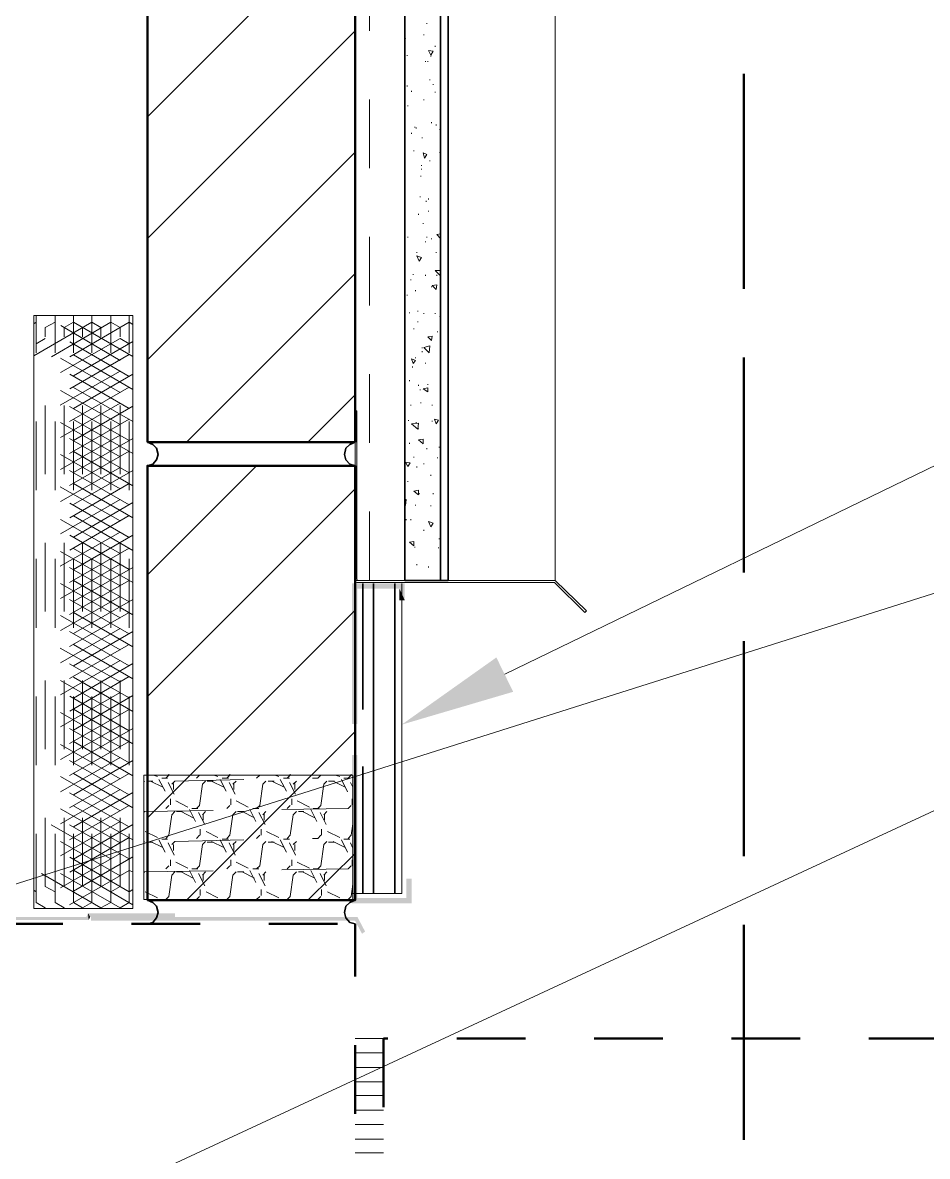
# Model space of a CAD drawing. Header units: inches. Extents: x 5 to 516, y -193 to 129.
# Drawn here: x 340.673 to 341.989, y -44.974 to -43.324 of the extents above; entities that cross this region are included whole.
import ezdxf

# ---------------------------------------------------------------- set-up
doc = ezdxf.new("R2010")
doc.units = ezdxf.units.IN
doc.header["$MEASUREMENT"] = 0
doc.linetypes.add('PDF_IMPORT', pattern=[1, 0.8, -0.2])
doc.layers.add('PDF5_Geometry', color=7, linetype='Continuous')
doc.layers.add('PDF5_Solid Fills', color=7, linetype='Continuous')

msp = doc.modelspace()

# ---------------------------------------------------------------- hatches: boundary and pattern name
at = {"layer": 'PDF5_Solid Fills', "transparency": 33554559}
for points in [[(341.1521379, -44.1401212), (341.1599157, -44.3445656), (341.1599157, -44.147899), (341.2210268, -44.1478991), (341.2288041, -44.1645658), (341.2288061, -44.1401213)], [(341.1599157, -44.5978991), (341.1521379, -44.6056769), (341.2388061, -44.6056769), (341.2310285, -44.5701214), (341.2310268, -44.5978991)], [(340.7688058, -44.6301213), (340.7676947, -44.6201213), (340.7654725, -44.6256769), (340.536586, -44.6256769), (340.5321402, -44.6301215)], [(340.894363, -44.6256769), (340.894363, -44.6201214), (340.7676964, -44.6201213), (340.7710297, -44.6256769), (340.772139, -44.6256769), (340.772139, -44.6312325), (341.1565835, -44.6312325), (341.1665837, -44.6501214), (341.1710268, -44.646788), (341.1599168, -44.6256769)]]:
    msp.add_hatch(color=256, dxfattribs=at).paths.add_polyline_path(points)

# ---------------------------------------------------------------- linework, layer by layer
at = {"layer": 'PDF5_Geometry', "lineweight": 15}
for points in [[(341.2288041, -44.1356768), (341.2288041, -35.3445649), (341.1565818, -35.3445649), (341.1565818, -44.1356768)], [(340.833251, -44.6134547), (340.833251, -43.7501213), (340.6888066, -43.7501213), (340.6888066, -44.6134547)], [(341.2632492, -44.0501213), (341.2699159, -44.0523435), (341.2665826, -44.057899)], [(340.8488082, -44.6001213), (340.8488082, -44.4190102), (341.1532527, -44.4190102), (341.1532527, -44.6001213)]]:
    msp.add_lwpolyline(points, close=True, dxfattribs=at)
at = {"layer": 'PDF5_Geometry', "linetype": 'PDF_IMPORT', "lineweight": 15, "ltscale": 0.084444}
msp.add_lwpolyline([(341.1776928, -44.1356768), (341.1776928, -35.3445647)], dxfattribs=at)
at = {"layer": 'PDF5_Geometry', "lineweight": 35}
for points in [[(341.2810276, -35.3445649), (341.2810276, -44.1356768), (341.2288053, -44.1356768), (341.2288053, -35.3445649)], [(341.2921405, -44.1356768), (341.2921405, -35.3445649), (341.2810294, -35.3445649), (341.2810294, -44.1356768)]]:
    msp.add_lwpolyline(points, close=True, dxfattribs=at)
at = {"layer": 'PDF5_Geometry', "lineweight": 15}
for points in [[(341.2921405, -44.1356768), (341.447696, -44.1356768), (341.447696, -35.3445649), (341.2921405, -35.3445649)], [(341.3743616, -44.2723435), (344.1365841, -42.9323434), (344.6365842, -42.9323434)], [(340.8543601, -43.4612323), (341.013249, -43.3023434)], [(341.2610261, -43.3256769), (341.2610261, -43.3245658)], [(340.8543601, -43.6378991), (341.1565824, -43.3356769)], [(341.2565818, -43.3423434), (341.2565818, -43.3412323)], [(341.2288041, -43.3501212), (341.2299152, -43.3467878)], [(341.2299163, -43.346788), (341.2288052, -43.346788)], [(341.2732512, -43.3590103), (341.2732512, -43.3578992)], [(341.2321407, -43.3723433), (341.2321407, -43.3712322)], [(341.2699159, -43.3656767), (341.2665826, -43.3712323), (341.2632492, -43.3645656)], [(341.2699192, -43.365677), (341.2632525, -43.3645658)], [(341.2665826, -43.3734547), (341.2665826, -43.3723436)], [(341.2588062, -43.3812324), (341.2588062, -43.3801213)], [(341.2621383, -43.3812324), (341.2621383, -43.3801213)], [(341.2654749, -43.4078992), (341.2654749, -43.406788)], [(341.2321407, -43.416788), (341.2321407, -43.4156769)], [(341.2388048, -43.4245657), (341.2388048, -43.4234546)], [(341.2699192, -43.4145658), (341.2699192, -43.4134547)], [(341.2732512, -43.4256768), (341.2732512, -43.4245657)], [(341.2565818, -43.436788), (341.2565818, -43.4356769)], [(341.2332483, -43.4456768), (341.2332483, -43.4445657)], [(341.2432491, -43.4767881), (341.2432491, -43.475677)], [(341.2454734, -43.4778991), (341.2454734, -43.476788)], [(341.2676948, -43.4701214), (341.2676948, -43.4690103)], [(341.2743634, -43.4734546), (341.2743634, -43.4723435)], [(340.0299153, -44.7778992), (344.1365822, -43.4778991), (344.6365822, -43.4778991)], [(340.8143618, -45.0212325), (344.1365841, -43.4778991), (344.6365842, -43.4778991)], [(341.2388048, -43.4856769), (341.2388048, -43.4845658)], [(341.254362, -43.4923436), (341.254362, -43.4912325)], [(341.2799154, -43.4801213), (341.2799154, -43.4790102)], [(341.2421414, -43.5112322), (341.2421414, -43.5101211)], [(340.8543601, -43.8145657), (341.1565824, -43.5123435)], [(341.2610261, -43.5156768), (341.2554706, -43.5134546)], [(341.2610274, -43.5156769), (341.257694, -43.5212324), (341.2554718, -43.5134546)], [(341.2654749, -43.525677), (341.2654749, -43.5245658)], [(341.2799154, -43.5134547), (341.2799154, -43.5123436)], [(341.2532498, -43.5323436), (341.2532498, -43.5312325)], [(341.2532498, -43.537899), (341.2532498, -43.5367879)], [(341.2521376, -43.5478991), (341.2521376, -43.546788)], [(341.2510299, -43.577899), (341.2510299, -43.5767879)], [(341.2599184, -43.5845657), (341.2599184, -43.5834546)], [(341.2632505, -43.5812325), (341.2632505, -43.5801214)], [(341.2488055, -43.6034547), (341.2488055, -43.6023436)], [(341.2632505, -43.5990101), (341.2632505, -43.597899)], [(341.2554742, -43.616788), (341.2554742, -43.6156769)], [(341.2332483, -43.6367881), (341.2332483, -43.635677)], [(341.2588062, -43.6434548), (341.2588062, -43.6423436)], [(341.2610261, -43.6367881), (341.2610261, -43.635677)], [(341.2676948, -43.6390102), (341.2676948, -43.6378991)], [(341.2810276, -43.6356769), (341.2810276, -43.6378991), (341.275472, -43.6323436), (341.2810276, -43.6312325)], [(341.2465856, -43.6590102), (341.2465856, -43.6578991)], [(341.2743634, -43.6590102), (341.2743634, -43.6578991)], [(341.2532498, -43.6656769), (341.2465831, -43.6634547)], [(341.253251, -43.665677), (341.2499177, -43.6712325), (341.2465844, -43.6634548)], [(340.9110279, -43.9345656), (341.1565835, -43.6890101)], [(341.2410292, -43.6912323), (341.2410292, -43.6901212)], [(341.2588062, -43.6923436), (341.2588062, -43.6912325)], [(341.2810276, -43.6845656), (341.2732498, -43.6845656)], [(341.2810276, -43.6923436), (341.2732498, -43.6845659)], [(341.2754711, -43.6923436), (341.2754711, -43.6912325)], [(341.2376971, -43.6990103), (341.2376971, -43.6978992)], [(341.2676948, -43.7090102), (341.2676948, -43.7078991)], [(341.2754711, -43.7056767), (341.2688044, -43.7067878)], [(341.2754745, -43.7056767), (341.2743634, -43.7123434), (341.2688079, -43.7067878)], [(341.2321407, -43.7212325), (341.2321407, -43.7201214)], [(341.2443613, -43.7145658), (341.2443613, -43.7134547)], [(341.2354727, -43.7467878), (341.2354727, -43.7456767)], [(341.2476933, -43.7445657), (341.2476933, -43.7434546)], [(341.2565818, -43.7478992), (341.2565818, -43.7467881)], [(341.2732512, -43.7478992), (341.2732512, -43.7467881)], [(341.2810276, -43.7534545), (341.2799165, -43.7512323)], [(341.2810276, -43.7512324), (341.2799165, -43.7512324)], [(340.6921377, -43.7601212), (340.6888044, -43.7623434)], [(340.7199155, -43.7601212), (340.7054711, -43.767899)], [(340.7465856, -43.7601212), (340.7332523, -43.767899)], [(340.786584, -43.7678989), (340.7732506, -43.7601212)], [(340.8143618, -43.7678989), (340.8010284, -43.7601212)], [(340.833251, -43.7634547), (340.8276955, -43.7601213)], [(341.2421414, -43.7701214), (341.2421414, -43.7690103)], [(341.2476933, -43.7601212), (341.2476933, -43.7590101)], [(341.2765833, -43.7745656), (341.2765833, -43.7734545)], [(340.7054705, -43.7834547), (340.6921372, -43.7912325)], [(340.8276946, -43.7912325), (340.8143612, -43.7834547)], [(341.2688059, -43.7801212), (341.2676948, -43.7867879), (341.2621392, -43.7812324)], [(341.268807, -43.7801212), (341.2621403, -43.7812323)], [(341.254362, -43.7978991), (341.254362, -43.796788)], [(341.254362, -43.8034548), (341.254362, -43.8023436)], [(341.2654738, -43.7945658), (341.2643627, -43.8045658), (341.2565849, -43.796788)], [(341.2654749, -43.7945657), (341.256586, -43.7967879)], [(341.2443613, -43.8156768), (341.2388057, -43.8134545)], [(341.2443625, -43.8156769), (341.2410292, -43.8201213), (341.238807, -43.8134546)], [(341.2443613, -43.8123436), (341.2443613, -43.8112325)], [(341.2588062, -43.8201213), (341.2588062, -43.8190102)], [(341.239917, -43.8256769), (341.239917, -43.8245658)], [(341.2354727, -43.845677), (341.2354727, -43.8445658)], [(341.2488055, -43.8523436), (341.2488055, -43.8512325)], [(341.2621383, -43.8556768), (341.2554716, -43.8567879)], [(341.2621383, -43.8556769), (341.2621383, -43.8612324), (341.2554716, -43.856788)], [(341.2621383, -43.8512323), (341.2621383, -43.8501212)], [(341.0876953, -43.9345656), (341.1565842, -43.8656767)], [(341.2510299, -43.8590103), (341.2510299, -43.8578992)], [(341.4910303, -44.1823435), (341.4465858, -44.1390102), (341.158808, -44.1390102), (341.1565858, -44.1378991), (341.1565858, -43.8890102), (341.158808, -43.8890102), (341.158808, -44.1334546), (341.1599192, -44.1356769), (341.1610303, -44.1356769)], [(341.2376971, -43.8812325), (341.2376971, -43.8801214)], [(341.2521376, -43.877899), (341.2521376, -43.8767879)], [(341.268807, -43.8812325), (341.268807, -43.8801214)], [(341.2343605, -43.9034546), (341.2343605, -43.9023435)], [(341.2454734, -43.9067878), (341.2454734, -43.9056767)], [(341.268807, -43.9045657), (341.268807, -43.9034546)], [(341.2776955, -43.9023436), (341.2721399, -43.9012325)], [(341.2776968, -43.9023436), (341.2743634, -43.9078992), (341.2721412, -43.9012325)], [(341.2488044, -43.9067881), (341.2476933, -43.9156769), (341.2388044, -43.9078992)], [(341.2488055, -43.9067878), (341.2388055, -43.907899)], [(341.2488055, -43.9156769), (341.2488055, -43.9145658)], [(341.2354727, -43.936788), (341.2354727, -43.9356769)], [(341.2488075, -43.9312325), (341.2554742, -43.9301214), (341.2554742, -43.936788), (341.2488075, -43.9312325)], [(341.2421414, -43.9567881), (341.2421414, -43.955677)], [(341.2610261, -43.9445658), (341.2610261, -43.9434547)], [(341.2788077, -43.9423437), (341.2788077, -43.9412325)], [(340.8543601, -44.127899), (341.013249, -43.9690101)], [(341.2365817, -43.9645659), (341.2332483, -43.9701214), (341.229915, -43.9634548)], [(341.2365849, -43.9645658), (341.2299183, -43.9634547)], [(341.2465856, -43.9712325), (341.2465856, -43.9701214)], [(341.2565818, -43.966788), (341.2565818, -43.9656768)], [(341.2765833, -43.9578991), (341.2765833, -43.956788)], [(341.2665826, -43.9834545), (341.2665826, -43.9823434)], [(340.8543601, -44.3045659), (341.1565824, -44.0023436)], [(341.2332483, -43.9923436), (341.2332483, -43.9912325)], [(341.2488055, -44.0045656), (341.2488055, -44.0112323), (341.2421389, -44.0056767)], [(341.2488055, -44.0045659), (341.2421389, -44.005677)], [(341.2310274, -44.0178992), (341.2299163, -44.0267881), (341.2288052, -44.0256769)], [(341.2310285, -44.017899), (341.2288062, -44.017899)], [(341.2499177, -44.0101212), (341.2499177, -44.0090101)], [(341.2699192, -44.0101212), (341.2699192, -44.0090101)], [(341.2443613, -44.0267881), (341.2443613, -44.0256769)], [(341.2665826, -44.0278991), (341.2665826, -44.026788)], [(341.2310285, -44.0478992), (341.2310285, -44.0467881)], [(341.2376971, -44.0478992), (341.2376971, -44.0467881)], [(341.2565818, -44.0634547), (341.2565818, -44.0623435)], [(341.2354747, -44.0801213), (341.2421414, -44.0790102), (341.2421414, -44.0856768), (341.2354747, -44.0801213)], [(341.2421414, -44.0823436), (341.2421414, -44.0812325)], [(341.2432491, -44.0878992), (341.2432491, -44.0867881)], [(341.2776955, -44.0890103), (341.2776955, -44.0878992)], [(341.2788077, -44.0756769), (341.2788077, -44.0745658)], [(341.2465856, -44.1134546), (341.2465856, -44.1123435)], [(341.2632505, -44.1167881), (341.2632505, -44.115677)], [(341.4910292, -44.1823435), (341.4932514, -44.1801213), (341.4476959, -44.1356768), (341.1610292, -44.1356768)], [(341.2810276, -44.1245658), (341.2810276, -44.1234547)], [(341.2243598, -44.1401213), (341.2243598, -44.5912325), (341.1521376, -44.5912325)], [(340.8543601, -44.4812324), (341.1565824, -44.1790102)], [(340.9110279, -44.6012323), (341.1565835, -44.3556768)], [(340.8854745, -44.4190102), (340.8854745, -44.4178991)], [(340.9743598, -44.4190102), (340.9743598, -44.4178991)], [(341.0621374, -44.4190102), (341.0621374, -44.4178991)], [(341.1510272, -44.4190102), (341.1510272, -44.4178991)], [(340.8488082, -44.4290103), (340.8499193, -44.4278992)], [(340.8532525, -44.427899), (340.8621414, -44.427899)], [(340.8588044, -44.427899), (340.8765822, -44.4367879)], [(340.8632487, -44.4190102), (340.8688042, -44.4212324)], [(340.8710295, -44.4256769), (340.8799184, -44.4423435)], [(340.8754738, -44.4234547), (340.8832516, -44.4234547)], [(340.8810302, -44.4234547), (340.8854747, -44.4190103)], [(340.8843623, -44.4301214), (340.8932512, -44.4467881)], [(340.8899188, -44.4323435), (340.8943632, -44.4278991)], [(340.8921386, -44.4312325), (340.8921386, -44.4401214)], [(340.9254729, -44.4234547), (340.9299173, -44.4190103)], [(340.9299171, -44.4634548), (340.9343616, -44.4323437)], [(340.9343614, -44.4323435), (340.9388059, -44.4278991)], [(340.9410301, -44.427899), (340.949919, -44.427899)], [(340.9476942, -44.427899), (340.965472, -44.4367879)], [(340.9510263, -44.4190102), (340.9565818, -44.4212324)], [(340.9599193, -44.4256769), (340.9688082, -44.4423435)], [(340.9632514, -44.4234547), (340.9721403, -44.4234547)], [(340.9699155, -44.4234547), (340.97436, -44.4190103)], [(340.9732521, -44.4301214), (340.982141, -44.4467881)], [(340.978804, -44.4323435), (340.9832485, -44.4278991)], [(340.9799162, -44.4312325), (340.9799162, -44.4401214)], [(341.0132505, -44.4234547), (341.0176949, -44.4190103)], [(341.0176947, -44.4634548), (341.0221392, -44.4323437)], [(341.022139, -44.4323435), (341.0265835, -44.4278991)], [(341.0299153, -44.427899), (341.0388042, -44.427899)], [(341.0354718, -44.427899), (341.0532496, -44.4367879)], [(341.0399161, -44.4190102), (341.0454716, -44.4212324)], [(341.0476969, -44.4256769), (341.0565858, -44.4423435)], [(341.0521412, -44.4234547), (341.0610301, -44.4234547)], [(341.0576931, -44.4234547), (341.0621376, -44.4190103)], [(341.0610297, -44.4301214), (341.0699186, -44.4467881)], [(341.0665817, -44.4323435), (341.0710261, -44.4278991)], [(341.068806, -44.4312325), (341.068806, -44.4401214)], [(341.1021403, -44.4234547), (341.1065847, -44.4190103)], [(341.1065845, -44.4634548), (341.111029, -44.4323437)], [(341.1110288, -44.4323435), (341.1154733, -44.4278991)], [(341.1176929, -44.427899), (341.1265818, -44.427899)], [(341.1243616, -44.427899), (341.1421394, -44.4367879)], [(341.1276937, -44.4190102), (341.1343603, -44.4212324)], [(341.1365822, -44.4256769), (341.1454711, -44.4434546)], [(341.1399188, -44.4234547), (341.1488077, -44.4234547)], [(341.1465829, -44.4234547), (341.1510274, -44.4190103)], [(341.149915, -44.4301214), (341.1532483, -44.4367881)], [(340.8810302, -44.4678991), (340.8854747, -44.4634546)], [(340.8876944, -44.4534546), (340.8876944, -44.4623435)], [(340.8954707, -44.4567881), (340.9132485, -44.465677)], [(340.9254729, -44.4678991), (340.9299173, -44.4634546)], [(340.9699155, -44.4678991), (340.97436, -44.4634546)], [(340.975472, -44.4534546), (340.975472, -44.4623435)], [(340.9832483, -44.4567881), (341.0010261, -44.465677)], [(341.0132505, -44.4678991), (341.0176949, -44.4634546)], [(341.0576931, -44.4678991), (341.0621376, -44.4634546)], [(341.0643618, -44.4534546), (341.0643618, -44.4623435)], [(341.0721381, -44.4567881), (341.0899159, -44.465677)], [(341.1021403, -44.4678991), (341.1065847, -44.4634546)], [(341.1465829, -44.4678991), (341.1510274, -44.4634546)], [(341.1521394, -44.4534546), (341.1521394, -44.4623435)], [(340.8488082, -44.4734547), (340.8499193, -44.4723436)], [(340.8854745, -44.5067881), (340.889919, -44.4767881)], [(340.8899188, -44.4767882), (340.8943632, -44.4723437)], [(340.8965829, -44.4723436), (340.9054718, -44.4723436)], [(340.9032516, -44.4723436), (340.9210293, -44.4812325)], [(340.9154722, -44.4690101), (340.924361, -44.4867879)], [(340.9188042, -44.4678991), (340.9276931, -44.4678991)], [(340.9288049, -44.4734547), (340.9376938, -44.4912325)], [(340.9343614, -44.4767882), (340.9388059, -44.4723437)], [(340.9354736, -44.4756768), (340.9354736, -44.4845657)], [(340.9743598, -44.5067881), (340.9788042, -44.4767881)], [(340.978804, -44.4767882), (340.9832485, -44.4723437)], [(340.9854727, -44.4723436), (340.9943616, -44.4723436)], [(340.9921414, -44.4723436), (341.0099191, -44.4812325)], [(341.0032498, -44.4690101), (341.0121387, -44.4867879)], [(341.007694, -44.4678991), (341.0165829, -44.4678991)], [(341.0165826, -44.4734547), (341.0254714, -44.4912325)], [(341.022139, -44.4767882), (341.0265835, -44.4723437)], [(341.0243634, -44.4756768), (341.0243634, -44.4845657)], [(341.0621374, -44.5067881), (341.0665818, -44.4767881)], [(341.0665817, -44.4767882), (341.0710261, -44.4723437)], [(341.0743625, -44.4723436), (341.0821403, -44.4723436)], [(341.079919, -44.4723436), (341.0976967, -44.4812325)], [(341.0921396, -44.4690101), (341.1010285, -44.4867879)], [(341.0954716, -44.4678991), (341.1043605, -44.4678991)], [(341.1054724, -44.4734547), (341.1143612, -44.4912325)], [(341.1110288, -44.4767882), (341.1154733, -44.4723437)], [(341.112141, -44.4756768), (341.112141, -44.4845657)], [(340.8488082, -44.4912326), (340.8488082, -44.4901215)], [(340.9310293, -44.4978993), (340.9310293, -44.5067881)], [(341.0199191, -44.4978993), (341.0199191, -44.5067881)], [(341.1076967, -44.4978993), (341.1076967, -44.5067881)], [(341.1510272, -44.5067881), (341.1532494, -44.4901214)], [(340.8488082, -44.517899), (340.8499193, -44.5156768)], [(340.8510281, -44.5012325), (340.8688058, -44.5101213)], [(340.8532525, -44.5167879), (340.8621414, -44.5167879)], [(340.8588044, -44.5156769), (340.8765822, -44.5245658)], [(340.8710295, -44.5134547), (340.8799184, -44.5312325)], [(340.8754738, -44.5123437), (340.8832516, -44.5123437)], [(340.8810302, -44.5112323), (340.8854747, -44.5067879)], [(340.8899188, -44.5201214), (340.8943632, -44.515677)], [(340.9254729, -44.5112323), (340.9299173, -44.5067879)], [(340.9343614, -44.5201214), (340.9388059, -44.515677)], [(340.9399179, -44.5012325), (340.9565845, -44.5101213)], [(340.9410301, -44.5167879), (340.949919, -44.5167879)], [(340.9476942, -44.5156769), (340.965472, -44.5245658)], [(340.9599193, -44.5134547), (340.9688082, -44.5312325)], [(340.9632514, -44.5123437), (340.9721403, -44.5123437)], [(340.9699155, -44.5112323), (340.97436, -44.5067879)], [(340.978804, -44.5201214), (340.9832485, -44.515677)], [(341.0132505, -44.5112323), (341.0176949, -44.5067879)], [(341.022139, -44.5201214), (341.0265835, -44.515677)], [(341.0276955, -44.5012325), (341.0454733, -44.5101213)], [(341.0299153, -44.5167879), (341.0388042, -44.5167879)], [(341.0354718, -44.5156769), (341.0532496, -44.5245658)], [(341.0476969, -44.5134547), (341.0565858, -44.5312325)], [(341.0521412, -44.5123437), (341.0610301, -44.5123437)], [(341.0576931, -44.5112323), (341.0621376, -44.5067879)], [(341.0665817, -44.5201214), (341.0710261, -44.515677)], [(341.1021403, -44.5112323), (341.1065847, -44.5067879)], [(341.1110288, -44.5201214), (341.1154733, -44.515677)], [(341.1165853, -44.5012325), (341.1343631, -44.5101213)], [(341.1176929, -44.5167879), (341.1265818, -44.5167879)], [(341.1243616, -44.5156769), (341.1421394, -44.5245658)], [(341.1365822, -44.5134547), (341.1454711, -44.5312325)], [(341.1399188, -44.5123437), (341.1488077, -44.5123437)], [(341.1465829, -44.5112323), (341.1510274, -44.5067879)], [(340.8843623, -44.517899), (340.8932512, -44.5356768)], [(340.8921386, -44.5201214), (340.8921386, -44.5290103)], [(340.9299171, -44.5512324), (340.9343616, -44.5201213)], [(340.9732521, -44.517899), (340.982141, -44.5356768)], [(340.9799162, -44.5201214), (340.9799162, -44.5290103)], [(341.0176947, -44.5512324), (341.0221392, -44.5201213)], [(341.0610297, -44.517899), (341.0699186, -44.5356768)], [(341.068806, -44.5201214), (341.068806, -44.5290103)], [(341.0876953, -44.6012323), (341.1565842, -44.5334546)], [(341.1065845, -44.5512324), (341.111029, -44.5201213)], [(341.149915, -44.517899), (341.1532483, -44.5256768)], [(340.8876944, -44.5423436), (340.8876944, -44.5512325)], [(340.8954707, -44.5456768), (340.9132485, -44.5545657)], [(340.975472, -44.5423436), (340.975472, -44.5512325)], [(340.9832483, -44.5456768), (341.0010261, -44.5545657)], [(341.0643618, -44.5423436), (341.0643618, -44.5512325)], [(341.0721381, -44.5456768), (341.0899159, -44.5545657)], [(341.1521394, -44.5423436), (341.1521394, -44.5512325)], [(340.833251, -44.5601215), (340.8276955, -44.5578993)], [(340.8488082, -44.5623436), (340.8499193, -44.5601214)], [(340.8810302, -44.5556769), (340.8854747, -44.5512325)], [(340.8854745, -44.595677), (340.889919, -44.5645659)], [(340.8899188, -44.5645658), (340.8943632, -44.5601213)], [(340.8965829, -44.5601215), (340.9054718, -44.5601215)], [(340.9032516, -44.5601215), (340.9210293, -44.5690104)], [(340.9154722, -44.5578991), (340.924361, -44.5756769)], [(340.9188042, -44.5556769), (340.9276931, -44.5556769)], [(340.9254729, -44.5556769), (340.9299173, -44.5512325)], [(340.9288049, -44.5623436), (340.9376938, -44.5801214)], [(340.9343614, -44.5645658), (340.9388059, -44.5601213)], [(340.9354736, -44.5634547), (340.9354736, -44.5723436)], [(340.9699155, -44.5556769), (340.97436, -44.5512325)], [(340.9743598, -44.595677), (340.9788042, -44.5645659)], [(340.978804, -44.5645658), (340.9832485, -44.5601213)], [(340.9854727, -44.5601215), (340.9943616, -44.5601215)], [(340.9921414, -44.5601215), (341.0099191, -44.5690104)], [(341.0032498, -44.5578991), (341.0121387, -44.5756769)], [(341.007694, -44.5556769), (341.0165829, -44.5556769)], [(341.0132505, -44.5556769), (341.0176949, -44.5512325)], [(341.0165826, -44.5623436), (341.0254714, -44.5801214)], [(341.022139, -44.5645658), (341.0265835, -44.5601213)], [(341.0243634, -44.5634547), (341.0243634, -44.5723436)], [(341.0576931, -44.5556769), (341.0621376, -44.5512325)], [(341.0621374, -44.595677), (341.0665818, -44.5645659)], [(341.0665817, -44.5645658), (341.0710261, -44.5601213)], [(341.0743625, -44.5601215), (341.0821403, -44.5601215)], [(341.079919, -44.5601215), (341.0976967, -44.5690104)], [(341.0921396, -44.5578991), (341.1010285, -44.5756769)], [(341.0954716, -44.5556769), (341.1043605, -44.5556769)], [(341.1021403, -44.5556769), (341.1065847, -44.5512325)], [(341.1054724, -44.5623436), (341.1143612, -44.5801214)], [(341.1110288, -44.5645658), (341.1154733, -44.5601213)], [(341.112141, -44.5634547), (341.112141, -44.5723436)], [(341.1465829, -44.5556769), (341.1510274, -44.5512325)], [(340.7199155, -44.5890103), (340.7054711, -44.5812326)], [(340.8143618, -44.5812326), (340.8010284, -44.5890104)], [(340.8488082, -44.5790102), (340.8488082, -44.5801213)], [(341.1510272, -44.595677), (341.1532494, -44.5778992)], [(340.6921377, -44.5890103), (340.6888044, -44.5867881)], [(340.833251, -44.5856769), (340.8276955, -44.5890102)], [(340.8510281, -44.5890103), (340.8688058, -44.5978992)], [(340.8810302, -44.6001213), (340.8854747, -44.5956768)], [(340.9254729, -44.6001213), (340.9299173, -44.5956768)], [(340.9310293, -44.5856769), (340.9310293, -44.5945657)], [(340.9399179, -44.5890103), (340.9565845, -44.5978992)], [(340.9699155, -44.6001213), (340.97436, -44.5956768)], [(341.0132505, -44.5990102), (341.0132505, -44.6001213), (341.0176949, -44.5956768)], [(341.0199191, -44.5856769), (341.0199191, -44.5945657)], [(341.0276955, -44.5890103), (341.0454733, -44.5978992)], [(341.0576931, -44.6001213), (341.0621376, -44.5956768)], [(341.1021403, -44.6001213), (341.1065847, -44.5956768)], [(341.1076967, -44.5856769), (341.1076967, -44.5945657)], [(341.1165853, -44.5890103), (341.1343631, -44.5978992)], [(341.1465829, -44.6001213), (341.1510274, -44.5956768)], [(340.7054705, -44.6123436), (340.6921372, -44.6045658)], [(340.7054705, -44.6134546), (340.7054705, -44.6123435)], [(340.7332483, -44.6123436), (340.719915, -44.6045658)], [(340.7332483, -44.6134546), (340.7332483, -44.6123435)], [(340.7599184, -44.6123436), (340.7465851, -44.6045658)], [(340.7732512, -44.6045658), (340.7599179, -44.6123436)], [(340.7599184, -44.6134546), (340.7599184, -44.6123435)], [(340.786584, -44.6134546), (340.786584, -44.6123435)], [(340.801029, -44.6045658), (340.7865845, -44.6123436)], [(340.8276946, -44.6045658), (340.8143612, -44.6123436)], [(340.8143618, -44.6134546), (340.8143618, -44.6123435)], [(340.9243607, -44.6001213), (340.9254718, -44.6001213)], [(341.1010281, -44.6001213), (341.1021392, -44.6001213)], [(341.1976942, -44.8023435), (341.1565831, -44.8023435)], [(341.1976942, -44.8234546), (341.1565831, -44.8234546)], [(341.1976942, -44.8445657), (341.1565831, -44.8445657)], [(341.1976942, -44.8656771), (341.1565831, -44.8656771)], [(341.1976942, -44.8856768), (341.1565831, -44.8856768)], [(341.1976942, -44.9067879), (341.1565831, -44.9067879)], [(341.1976942, -44.927899), (341.1565831, -44.927899)], [(341.1976942, -44.9490104), (341.1565831, -44.9490104)], [(341.1976942, -44.9690102), (341.1565831, -44.9690102)]]:
    msp.add_lwpolyline(points, dxfattribs=at)
at = {"layer": 'PDF5_Geometry', "linetype": 'PDF_IMPORT', "lineweight": 50, "ltscale": 0.391111}
msp.add_lwpolyline([(341.72214, -42.9856766), (341.72214, -45.4223436), (339.7743609, -45.4223437), (339.7743633, -42.9856767), (341.7221389, -42.9856766)], dxfattribs=at)
at = {"layer": 'PDF5_Geometry', "lineweight": 50}
for points in [[(340.8543601, -43.9345656), (340.8543601, -43.3023434), (341.1565824, -43.3023434), (341.1565824, -43.9345656)], [(340.8543601, -44.6012323), (340.8543601, -43.9690101), (341.1565824, -43.9690101), (341.1565824, -44.6012323)]]:
    msp.add_lwpolyline(points, close=True, dxfattribs=at)
at = {"layer": 'PDF5_Geometry', "linetype": 'PDF_IMPORT', "lineweight": 15, "ltscale": 0.016667}
for points in [[(340.6921377, -44.6045658), (340.6921377, -43.7501212)], [(340.7199155, -44.6045658), (340.7199155, -43.7501212)], [(340.7465856, -44.6045658), (340.7465856, -43.7501212)], [(340.7732512, -44.6045658), (340.7732512, -43.7501212)], [(340.801029, -44.6045658), (340.801029, -43.7501212)], [(340.8276946, -44.6045658), (340.8276946, -43.7501212)], [(340.7054705, -44.5812326), (340.7054705, -43.7678992)], [(340.7332483, -44.5812326), (340.7332483, -43.7678992)], [(340.7599184, -44.5812326), (340.7599184, -43.7678992)], [(340.786584, -44.5812326), (340.786584, -43.7678992)], [(340.8143618, -44.5812326), (340.8143618, -43.7678992)]]:
    msp.add_lwpolyline(points, dxfattribs=at)
at = {"layer": 'PDF5_Geometry', "linetype": 'PDF_IMPORT', "lineweight": 15, "ltscale": 0.015436}
for points in [[(340.7732512, -43.7601212), (340.6888044, -43.8090102)], [(340.8143618, -43.8312325), (340.6888044, -43.9023436)], [(340.8143618, -43.9090103), (340.6888044, -43.8367881)], [(340.8276946, -43.9323435), (340.6921372, -43.8545657)], [(340.8276946, -43.8545658), (340.6921372, -43.9323435)], [(340.8143618, -43.877899), (340.6888044, -43.9501212)], [(340.8143618, -43.9556767), (340.6888044, -43.8834545)], [(340.8276946, -43.9012325), (340.6921372, -43.9790103)], [(340.8276946, -43.9790102), (340.6921372, -43.9012325)], [(340.8143618, -43.9245658), (340.6888044, -43.996788)], [(340.8143618, -44.0023435), (340.6888044, -43.9301213)], [(340.8276946, -43.947899), (340.6921372, -44.0256767)], [(340.8276946, -44.025677), (340.6921372, -43.947899)], [(340.8143618, -43.9712325), (340.6888044, -44.0434547)], [(340.8143618, -44.0490102), (340.6888044, -43.9778991)], [(340.8276946, -43.9945657), (340.6921372, -44.0734546)], [(340.8276946, -44.0734545), (340.6921372, -43.9945657)], [(340.8143618, -44.017899), (340.6888044, -44.0901214)], [(340.8143618, -44.096788), (340.6888044, -44.0245659)], [(340.8276946, -44.1201213), (340.6921372, -44.0412324)], [(340.8276946, -44.0412325), (340.6921372, -44.1201213)], [(340.8143618, -44.0656768), (340.6888044, -44.1367879)], [(340.8143618, -44.1434548), (340.6888044, -44.0712323)], [(340.8276946, -44.0890103), (340.6921372, -44.1667881)], [(340.8276946, -44.166788), (340.6921372, -44.0890103)], [(340.8143618, -44.1123435), (340.6888044, -44.1845657)], [(340.8143618, -44.1901213), (340.6888044, -44.1178991)], [(340.8276946, -44.1356768), (340.6921372, -44.2134545)], [(340.8276946, -44.2134548), (340.6921372, -44.135677)], [(340.8143618, -44.1590103), (340.6888044, -44.2312325)], [(340.8143618, -44.236788), (340.6888044, -44.1645658)], [(340.8276946, -44.1823435), (340.6921372, -44.2601213)], [(340.8276946, -44.2601212), (340.6921372, -44.1823435)], [(340.8143618, -44.2056767), (340.6888044, -44.2778992)], [(340.8143618, -44.2834548), (340.6888044, -44.2123437)], [(340.8276946, -44.306788), (340.6921372, -44.2290102)], [(340.8276946, -44.2290103), (340.6921372, -44.306788)], [(340.8143618, -44.2523435), (340.6888044, -44.3245657)], [(340.8143618, -44.3312326), (340.6888044, -44.2590101)], [(340.8276946, -44.275677), (340.6921372, -44.3545658)], [(340.8276946, -44.3545658), (340.6921372, -44.275677)], [(340.8143618, -44.2990102), (340.6888044, -44.3712324)], [(340.8143618, -44.377899), (340.6888044, -44.3056769)], [(340.8276946, -44.3234545), (340.6921372, -44.4012326)], [(340.8276946, -44.4012326), (340.6921372, -44.3234548)], [(340.8143618, -44.3467881), (340.6888044, -44.4190103)], [(340.8143618, -44.4245658), (340.6888044, -44.3523436)], [(340.8276946, -44.3701213), (340.6921372, -44.4478991)], [(340.8276946, -44.447899), (340.6921372, -44.3701213)], [(340.8143618, -44.3934548), (340.6888044, -44.465677)], [(340.8143618, -44.4712325), (340.6888044, -44.3990103)], [(340.8276946, -44.416788), (340.6921372, -44.4945658)], [(340.8276946, -44.4945658), (340.6921372, -44.416788)], [(340.8143618, -44.4401213), (340.6888044, -44.5123435)], [(340.8143618, -44.517899), (340.6888044, -44.4456768)], [(340.8276946, -44.4634548), (340.6921372, -44.5412326)], [(340.8276946, -44.5412325), (340.6921372, -44.4634548)], [(340.8143618, -44.486788), (340.6888044, -44.5590102)], [(340.8143618, -44.5656768), (340.6888044, -44.4934547)], [(340.8276946, -44.5890103), (340.6921372, -44.5101212)], [(340.8276946, -44.5101213), (340.6921372, -44.5890104)], [(340.8143618, -44.5334548), (340.6888044, -44.6056769)], [(340.8143618, -44.6123436), (340.6888044, -44.5401214)], [(340.786584, -44.6123436), (340.6921372, -44.557899)], [(340.8276946, -44.5578991), (340.7332523, -44.6123436)]]:
    msp.add_lwpolyline(points, dxfattribs=at)
at = {"layer": 'PDF5_Geometry', "linetype": 'PDF_IMPORT', "lineweight": 15, "ltscale": 0.016025}
for points in [[(340.8276946, -43.7601212), (340.6921372, -43.8390103)], [(340.8276946, -43.8390103), (340.6921372, -43.7601212)], [(340.8143618, -43.8156768), (340.719915, -43.7601212)], [(340.8143618, -43.7834547), (340.6888044, -43.8556769)], [(340.8143618, -43.8623435), (340.6888044, -43.7901214)], [(340.8276946, -43.8856767), (340.6921372, -43.8067879)], [(340.8276946, -43.806788), (340.6921372, -43.8856768)]]:
    msp.add_lwpolyline(points, dxfattribs=at)
at = {"layer": 'PDF5_Geometry', "linetype": 'PDF_IMPORT', "lineweight": 15, "ltscale": 0.01696}
for points in [[(340.801029, -43.7601212), (340.7054711, -43.8156768)], [(340.833251, -43.787899), (340.7054711, -43.8623435)]]:
    msp.add_lwpolyline(points, dxfattribs=at)
at = {"layer": 'PDF5_Geometry', "linetype": 'PDF_IMPORT', "lineweight": 15, "ltscale": 0.016405}
for points in [[(340.833251, -43.8101214), (340.7465851, -43.7601212)], [(340.833251, -43.857899), (340.7054711, -43.7834547)], [(340.833251, -43.9045657), (340.7054711, -43.8312325)], [(340.833251, -43.8356768), (340.7054711, -43.9090103)], [(340.833251, -43.9512325), (340.7054711, -43.877899)], [(340.833251, -43.8823435), (340.7054711, -43.9556768)], [(340.833251, -43.9978992), (340.7054711, -43.9245657)], [(340.833251, -43.9290103), (340.7054711, -44.0023435)], [(340.833251, -44.0445657), (340.7054711, -43.9712325)], [(340.833251, -43.9756768), (340.7054711, -44.0490103)], [(340.833251, -44.0923435), (340.7054711, -44.0178992)], [(340.833251, -44.0223435), (340.7054711, -44.0967881)], [(340.833251, -44.1390102), (340.7054711, -44.0656767)], [(340.833251, -44.0701213), (340.7054711, -44.1434545)], [(340.833251, -44.185677), (340.7054711, -44.1123435)], [(340.833251, -44.1167881), (340.7054711, -44.1901213)], [(340.833251, -44.2323435), (340.7054711, -44.1590102)], [(340.833251, -44.1634545), (340.7054711, -44.236788)], [(340.833251, -44.2790102), (340.7054711, -44.205677)], [(340.833251, -44.2101213), (340.7054711, -44.2834548)], [(340.833251, -44.326788), (340.7054711, -44.2523435)], [(340.833251, -44.256788), (340.7054711, -44.3312323)], [(340.833251, -44.3734548), (340.7054711, -44.2990102)], [(340.833251, -44.3034548), (340.7054711, -44.3778991)], [(340.833251, -44.4201212), (340.7054711, -44.346788)], [(340.833251, -44.3512323), (340.7054711, -44.4245658)], [(340.833251, -44.466788), (340.7054711, -44.3934548)], [(340.833251, -44.3978991), (340.7054711, -44.4712326)], [(340.833251, -44.5134547), (340.7054711, -44.4401212)], [(340.833251, -44.4445658), (340.7054711, -44.517899)], [(340.801029, -44.5412325), (340.7054711, -44.486788)], [(340.833251, -44.4912326), (340.7054711, -44.5656769)], [(340.833251, -44.607899), (340.7054711, -44.5334547)], [(340.833251, -44.537899), (340.7054711, -44.6123436)]]:
    msp.add_lwpolyline(points, dxfattribs=at)
at = {"layer": 'PDF5_Geometry', "lineweight": 35}
for points in [[(340.8543601, -43.9690101), (340.8621379, -43.9667879), (340.8676935, -43.9601212), (340.8699157, -43.9523434), (340.8676935, -43.9434545), (340.8621379, -43.937899), (340.8543601, -43.9345656)], [(341.1565836, -43.9345656), (341.1488059, -43.937899), (341.1432503, -43.9434545), (341.1410281, -43.9523434), (341.1432503, -43.9601212), (341.1488059, -43.9667879), (341.1565836, -43.9690101)], [(341.1676966, -44.1401213), (341.1676966, -44.3234547)], [(341.1832492, -44.1401213), (341.1832492, -44.5912325)], [(341.2143636, -44.1401213), (341.2143636, -44.5912325)], [(341.1676966, -44.4067879), (341.1676966, -44.5912323)], [(340.8543601, -44.6356768), (340.8621379, -44.6334546), (340.8676935, -44.6267879), (340.8699157, -44.6190101), (340.8676935, -44.6101212), (340.8621379, -44.6045657), (340.8543601, -44.6012324)], [(341.1565836, -44.6012323), (341.1488059, -44.6045657), (341.1432503, -44.6101212), (341.1410281, -44.6190101), (341.1432503, -44.6267879), (341.1488059, -44.6334546), (341.1565836, -44.6356768)]]:
    msp.add_lwpolyline(points, dxfattribs=at)
at = {"layer": 'PDF5_Geometry', "lineweight": 50}
for points in [[(341.1565836, -44.3445656), (341.1565836, -44.3434545)], [(341.1565836, -44.3901213), (341.1565836, -44.3890102)]]:
    msp.add_lwpolyline(points, dxfattribs=at)
at = {"layer": 'PDF5_Geometry', "linetype": 'PDF_IMPORT', "lineweight": 15, "ltscale": 0.031427}
for points in [[(340.894363, -44.427899), (341.1021416, -44.4234545)], [(340.8499159, -44.4723436), (341.1465842, -44.4678992)], [(340.894363, -44.5156769), (341.1021416, -44.5112324)], [(340.8499159, -44.5601215), (341.1465842, -44.555677)]]:
    msp.add_lwpolyline(points, dxfattribs=at)
at = {"layer": 'PDF5_Geometry', "linetype": 'PDF_IMPORT', "lineweight": 50, "ltscale": 0.104444}
msp.add_lwpolyline([(340.0310275, -45.9123436), (340.0310275, -44.6356768), (341.1565856, -44.6356768)], dxfattribs=at)
at = {"layer": 'PDF5_Geometry', "linetype": 'PDF_IMPORT', "lineweight": 50, "ltscale": 0.083333}
for points in [[(341.1565836, -45.9123436), (341.1565836, -44.6356768)], [(341.1976942, -44.8023435), (341.1976942, -45.1356768), (343.2043615, -45.1356768)], [(343.204363, -44.8023435), (341.1976969, -44.8023435)]]:
    msp.add_lwpolyline(points, dxfattribs=at)
at = {"layer": 'PDF5_Solid Fills', "lineweight": 50, "transparency": 33554559}
for points in [[(341.1521394, -44.3445656), (341.1599172, -44.3445656), (341.1521394, -44.1401212)], [(341.2210277, -44.1478991), (341.2288055, -44.1645657), (341.2210277, -44.1645657)], [(341.3865822, -44.2978992), (341.22436, -44.345677), (341.3621378, -44.2478992)], [(341.1599157, -44.3901213), (341.1521379, -44.3901213), (341.1599157, -44.5978991)], [(341.1521394, -44.3901213), (341.1599172, -44.5978991), (341.1521394, -44.6056769)], [(341.2388048, -44.6056769), (341.231027, -44.5701213), (341.2388048, -44.5701213)]]:
    msp.add_solid(points, dxfattribs=at)
at = {"layer": 'PDF5_Solid Fills', "lineweight": 15, "transparency": 33554559}
msp.add_solid([(340.7710268, -44.6256769), (340.7676935, -44.6201214), (340.7688046, -44.6301214)], dxfattribs=at)

doc.saveas('drawing.dxf')
